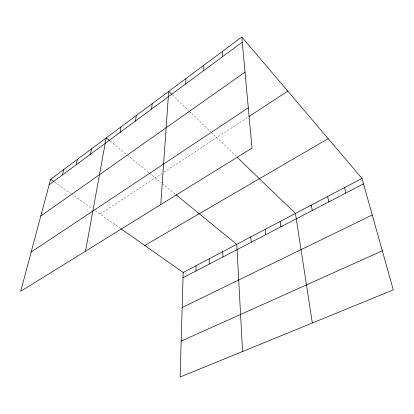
<?xml version="1.0" encoding="UTF-8"?>
<svg xmlns="http://www.w3.org/2000/svg" width="414" height="414" viewBox="0 0 414 414"><rect width="100%" height="100%" fill="white"/><g stroke="black" fill="none" stroke-linecap="round" stroke-linejoin="round"><path stroke-width="0.31" stroke-dasharray="2.07 1.55" d="M100.012 214.043L161.734 173.647M163.892 172.229L248.296 116.986M54.767 182.248L70.887 193.576M71.399 193.938L92.136 208.506M95.287 210.721L120.184 228.217M110.114 141.117L126.793 154.707M127.289 155.105L148.921 172.726M149.407 173.124L161.688 183.128M162.179 183.531L175.479 194.357M172.343 94.899L188.732 110.683M189.193 111.123L210.747 131.875M211.207 132.32L236.694 156.854"/><path stroke-width="0.62" d="M195.941 271.004L195.993 265.747M120.697 228.58L183.179 272.49L180.131 377.004L393.3 289.919L361.996 178.418L241.786 36.996L50.601 179.319L20.7 291.306L252.012 148.093L241.786 36.996M185.7 83.902L185.886 78.608M160.751 204.594L168.705 91.396L171.888 94.464M151.638 109.058L152.181 103.697M135.575 120.924L136.278 115.537M120.107 132.345L120.96 126.938M85.527 251.169L106.196 137.929L109.627 140.719M90.418 154.277L91.535 148.843M76.16 164.803L77.402 159.369M62.416 174.956L63.761 169.517M49.147 184.758L242.257 42.13M40.8 216.03L245.021 72.16M31.185 252.028L248.302 107.806M248.824 116.639L287.802 91.132M144.74 245.476L328.199 138.654M183.179 272.49L361.996 178.418M183.029 277.727L363.518 183.832M182.155 307.519L372.264 214.98M181.177 341.131L382.324 250.822M50.601 179.319L53.727 181.518M175.966 194.756L236.777 244.291L242.573 351.496M237.15 157.299L295.446 213.427L312.332 322.998M344.536 187.604L345.866 193.017M327.64 196.49L328.794 201.897M311.287 205.096L312.275 210.493M280.097 221.5L280.78 226.872M265.219 229.33L265.762 234.686M250.786 236.922L251.194 242.262M222.38 51.44L222.613 56.635M222.773 251.66L222.944 256.959M209.184 258.807L209.241 264.091M203.766 65.298L203.776 70.551"/></g></svg>
